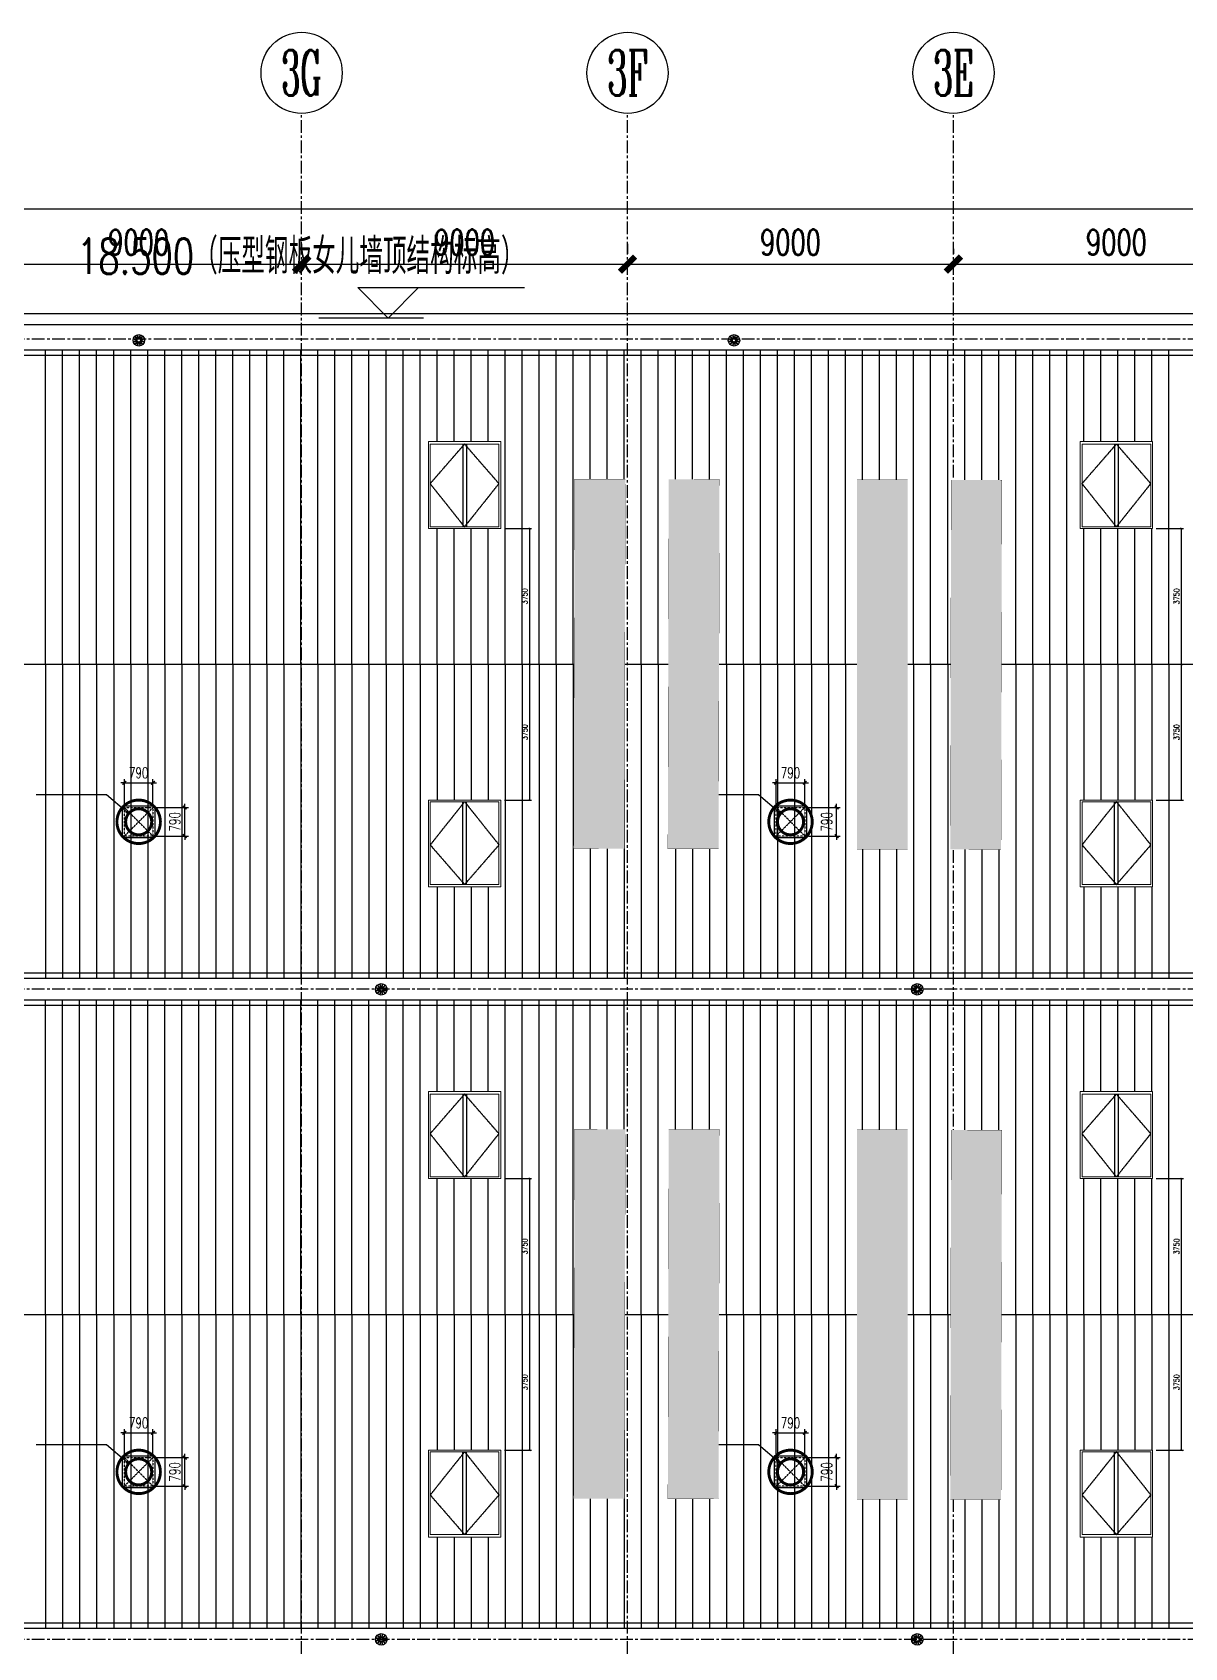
# Model space of a CAD drawing. Extents: x -599358 to 2865263, y -1062760 to 486533.
# Drawn here: x 1932238 to 1964060, y -843880 to -799275 of the extents above; entities that cross this region are included whole.
import ezdxf
from ezdxf.enums import TextEntityAlignment as Align

# ---------------------------------------------------------------- set-up
doc = ezdxf.new("R2010")
doc.units = 0
doc.set_wipeout_variables(frame=1)
for name, pattern in [('CENTER', [2, 1.25, -0.25, 0.25, -0.25]), ('DASH', [0.35, 0.25, -0.1]), ('HIDDEN', [0.375, 0.25, -0.125])]:
    doc.linetypes.add(name, pattern=pattern)
for name, color, linetype in [('3符号', 173, 'Continuous'), ('3索引', 3, 'Continuous'), ('99平面图例外参$0$A-HATCH-2', 251, 'Continuous'), ('A-AXIS-DP', 126, 'Continuous'), ('A-LIN-V', 9, 'Continuous'), ('A-SFCE', 30, 'Continuous'), ('A-WINDOW', 140, 'Continuous'), ('DIM', 173, 'Continuous'), ('DIM_SYMB', 3, 'Continuous'), ('DOTE', 1, 'CENTER'), ('E-电气标注', 84, 'Continuous'), ('参考线', 8, 'Continuous'), ('外框', 1, 'HIDDEN'), ('屋面板111', 6, 'Continuous'), ('文本', 4, 'Continuous'), ('暖通', 7, 'Continuous'), ('虹吸雨水斗', 6, 'Continuous')]:
    doc.layers.add(name, color=color, linetype=linetype)
doc.layers.add('成型线', color=3, linetype='Continuous', lineweight=18)
doc.styles.add('_TCH_AXIS', font='COMPLEX', dxfattribs={"bigfont": 'GBCBIG'})
doc.styles.add('_TCH_DIM_T3', font='SIMPLEX', dxfattribs={"width": 0.705882, "bigfont": 'GBCBIG'})
doc.styles.add('DHTEXT-1', font='romans.shx', dxfattribs={"width": 0.7, "bigfont": 'chinese.shx'})
doc.styles.add('卓越符号', font='ROMANS.shx', dxfattribs={"width": 0.7, "bigfont": 'CHINESE.shx'})
doc.dimstyles.new('_TCH_ARCH&&100', dxfattribs={"dimtxt": 297.5, "dimasz": 100, "dimexe": 100, "dimexo": 100, "dimgap": 126.25, "dimtad": 1, "dimdec": 0, "dimzin": 0, "dimdsep": 46, "dimtxsty": '_TCH_DIM_T3', "dimblk": 'ARCHTICK', "dimcen": 0.09, "dimclrt": 7, "dimazin": 2, "dimtfac": 1, "dimtdec": 0, "dimtix": 1, "dimtmove": 2, "dimatfit": 3, "dimfxl": 0, "dimtolj": 1, "dimtzin": 0, "dimarcsym": 0})
doc.dimstyles.new('_TCH_ARCH&&50', dxfattribs={"dimtxt": 148.75, "dimasz": 50, "dimexe": 50, "dimexo": 50, "dimgap": 63.125, "dimtad": 1, "dimdec": 0, "dimzin": 0, "dimdsep": 46, "dimtxsty": '_TCH_DIM_T3', "dimblk": 'ARCHTICK', "dimcen": 0.09, "dimclrt": 7, "dimazin": 2, "dimtfac": 1, "dimtdec": 0, "dimtix": 1, "dimtmove": 2, "dimatfit": 3, "dimfxl": 0, "dimtolj": 1, "dimtzin": 0, "dimarcsym": 0})
doc.dimstyles.new('ZN280', dxfattribs={"dimscale": 280, "dimtxt": 2.5, "dimasz": 1.5, "dimexe": 1, "dimexo": 2, "dimgap": 0.9, "dimtad": 1, "dimdec": 0, "dimdsep": 46, "dimtxsty": 'DHTEXT-1', "dimblk": 'ARCHTICK', "dimcen": 2.5, "dimclrd": 173, "dimclre": 173, "dimclrt": 7, "dimazin": 2, "dimtfac": 1, "dimtdec": 0, "dimtix": 1, "dimtmove": 2, "dimatfit": 3, "dimfxl": 0, "dimarcsym": 0})

# ---------------------------------------------------------------- blocks, each defined once
blk = doc.blocks.new('卓越-轴号')
blk.add_circle((0, 0), 4)
at = {"color": 0, "style": '_TCH_AXIS', "width": 1.041667, "flags": 8}
blk.add_attdef('A', text='', height=4.48, dxfattribs=at).set_placement((-2, -2.24), (2, -2.24), align=Align.FIT)
blk = doc.blocks.new('*U612')
at = {"ltscale": 10}
blk.add_line((3.48, 0), (-6.85, 0), dxfattribs=at)
blk.add_lwpolyline([(3, 3), (0, 0), (-3, 3), (13.45, 3)])
at = {"color": 0, "style": '卓越符号', "width": 0.7, "flags": 8}
blk.add_attdef('±0.000', text='', height=3.5, dxfattribs=at).set_placement((13.45, 4.35), align=Align.RIGHT)
blk = doc.blocks.new('“奔腾”虹吸雨水斗')
at = {"layer": '虹吸雨水斗', "lineweight": 25}
for p, q in [((946944, 86685), (947028, 86658)), ((947028, 86641), (946944, 86614)), ((947032, 86673), (946946, 86692)), ((946946, 86607), (947032, 86625)), ((946982, 86753), (947040, 86688)), ((947040, 86611), (946982, 86546)), ((947052, 86699), (946987, 86758)), ((946987, 86541), (947052, 86600)), ((947048, 86793), (947066, 86707)), ((947066, 86592), (947048, 86506)), ((947082, 86711), (947055, 86795)), ((947055, 86504), (947082, 86587)), ((947125, 86795), (947098, 86711)), ((947098, 86587), (947125, 86504)), ((947114, 86707), (947132, 86793)), ((947132, 86506), (947114, 86592)), ((947194, 86758), (947128, 86699)), ((947128, 86600), (947194, 86541)), ((947140, 86688), (947199, 86753)), ((947199, 86546), (947140, 86611)), ((947234, 86692), (947148, 86673)), ((947148, 86625), (947234, 86607)), ((947152, 86658), (947236, 86685)), ((947236, 86614), (947152, 86641))]:
    blk.add_line(p, q, dxfattribs=at)
for radius in [150, 47.6]:
    blk.add_circle((947090, 86649), radius, dxfattribs=at)
for centre, start, end in [((947025, 86649), 291.6382, 68.3675), ((947034, 86682), 261.6382, 38.3675), ((947034, 86617), 321.6382, 98.3675), ((947057, 86706), 231.6382, 8.3675), ((947057, 86593), 351.6382, 128.3675), ((947090, 86715), 201.6382, 338.3675), ((947090, 86584), 21.6382, 158.3675), ((947123, 86706), 171.6382, 308.3675), ((947123, 86593), 51.6382, 188.3675), ((947147, 86682), 141.6382, 278.3675), ((947147, 86617), 81.6382, 218.3675), ((947155, 86649), 111.6382, 248.3675)]:
    blk.add_arc(centre, 8.82, start, end, dxfattribs=at)
blk = doc.blocks.new('_ArchTick')
at = {"color": 0, "linetype": 'ByBlock', "const_width": 0.4}
blk.add_lwpolyline([(-0.5, -0.5), (0.5, 0.5)], dxfattribs=at)
blk = doc.blocks.new('*D1985')
at = {"layer": 'Defpoints', "color": 0, "ltscale": 2800, "transparency": 16777216}
for p in [(1930675, -805676), (1939675, -805676), (1939675, -805676)]:
    blk.add_point(p, dxfattribs=at)
at = {"layer": 'DIM', "color": 173, "linetype": 'ByBlock', "lineweight": -2, "ltscale": 2800, "transparency": 16777216}
for p, q in [((1930675, -805116), (1930675, -805396)), ((1939675, -805116), (1939675, -805396)), ((1930675, -805676), (1939675, -805676))]:
    blk.add_line(p, q, dxfattribs=at)
at = {"layer": 'DIM', "color": 173, "lineweight": -2, "ltscale": 2800, "transparency": 16777216, "xscale": 420, "yscale": 420, "zscale": 420, "rotation": 180}
blk.add_blockref('_ArchTick', (1930675, -805676), dxfattribs=at)
at = {"layer": 'DIM', "color": 173, "lineweight": -2, "ltscale": 2800, "transparency": 16777216, "xscale": 420, "yscale": 420, "zscale": 420}
blk.add_blockref('_ArchTick', (1939675, -805676), dxfattribs=at)
at = {"layer": 'DIM', "color": 7, "ltscale": 2800, "transparency": 16777216, "insert": (1935175, -805074), "char_height": 700, "attachment_point": 5, "style": 'DHTEXT-1'}
blk.add_mtext('9000', dxfattribs=at)
blk = doc.blocks.new('*D1986')
at = {"layer": 'Defpoints', "color": 0, "ltscale": 2800, "transparency": 16777216}
for p in [(1939675, -805676), (1948675, -805676), (1948675, -805676)]:
    blk.add_point(p, dxfattribs=at)
at = {"layer": 'DIM', "color": 173, "linetype": 'ByBlock', "lineweight": -2, "ltscale": 2800, "transparency": 16777216}
for p, q in [((1939675, -805116), (1939675, -805396)), ((1948675, -805116), (1948675, -805396)), ((1939675, -805676), (1948675, -805676))]:
    blk.add_line(p, q, dxfattribs=at)
at = {"layer": 'DIM', "color": 173, "lineweight": -2, "ltscale": 2800, "transparency": 16777216, "xscale": 420, "yscale": 420, "zscale": 420, "rotation": 180}
blk.add_blockref('_ArchTick', (1939675, -805676), dxfattribs=at)
at = {"layer": 'DIM', "color": 173, "lineweight": -2, "ltscale": 2800, "transparency": 16777216, "xscale": 420, "yscale": 420, "zscale": 420}
blk.add_blockref('_ArchTick', (1948675, -805676), dxfattribs=at)
at = {"layer": 'DIM', "color": 7, "ltscale": 2800, "transparency": 16777216, "insert": (1944175, -805074), "char_height": 700, "attachment_point": 5, "style": 'DHTEXT-1'}
blk.add_mtext('9000', dxfattribs=at)
blk = doc.blocks.new('*D1987')
at = {"layer": 'Defpoints', "color": 0, "ltscale": 2800, "transparency": 16777216}
for p in [(1948675, -805676), (1957675, -805676), (1957675, -805810)]:
    blk.add_point(p, dxfattribs=at)
at = {"layer": 'DIM', "color": 173, "linetype": 'ByBlock', "lineweight": -2, "ltscale": 2800, "transparency": 16777216}
for p, q in [((1948675, -805116), (1948675, -805396)), ((1957675, -805250), (1957675, -805396)), ((1948675, -805676), (1957675, -805676))]:
    blk.add_line(p, q, dxfattribs=at)
at = {"layer": 'DIM', "color": 173, "lineweight": -2, "ltscale": 2800, "transparency": 16777216, "xscale": 420, "yscale": 420, "zscale": 420, "rotation": 180}
blk.add_blockref('_ArchTick', (1948675, -805676), dxfattribs=at)
at = {"layer": 'DIM', "color": 173, "lineweight": -2, "ltscale": 2800, "transparency": 16777216, "xscale": 420, "yscale": 420, "zscale": 420}
blk.add_blockref('_ArchTick', (1957675, -805676), dxfattribs=at)
at = {"layer": 'DIM', "color": 7, "ltscale": 2800, "transparency": 16777216, "insert": (1953175, -805074), "char_height": 700, "attachment_point": 5, "style": 'DHTEXT-1'}
blk.add_mtext('9000', dxfattribs=at)
blk = doc.blocks.new('*D1988')
at = {"layer": 'Defpoints', "color": 0, "ltscale": 2800, "transparency": 16777216}
for p in [(1957675, -805810), (1966675, -805676), (1966675, -805810)]:
    blk.add_point(p, dxfattribs=at)
at = {"layer": 'DIM', "color": 173, "linetype": 'ByBlock', "lineweight": -2, "ltscale": 2800, "transparency": 16777216}
for p, q in [((1957675, -805250), (1957675, -805396)), ((1966675, -805250), (1966675, -805396)), ((1957675, -805676), (1966675, -805676))]:
    blk.add_line(p, q, dxfattribs=at)
at = {"layer": 'DIM', "color": 173, "lineweight": -2, "ltscale": 2800, "transparency": 16777216, "xscale": 420, "yscale": 420, "zscale": 420, "rotation": 180}
blk.add_blockref('_ArchTick', (1957675, -805676), dxfattribs=at)
at = {"layer": 'DIM', "color": 173, "lineweight": -2, "ltscale": 2800, "transparency": 16777216, "xscale": 420, "yscale": 420, "zscale": 420}
blk.add_blockref('_ArchTick', (1966675, -805676), dxfattribs=at)
at = {"layer": 'DIM', "color": 7, "ltscale": 2800, "transparency": 16777216, "insert": (1962175, -805074), "char_height": 700, "attachment_point": 5, "style": 'DHTEXT-1'}
blk.add_mtext('9000', dxfattribs=at)
blk = doc.blocks.new('*D1993')
at = {"layer": 'Defpoints', "color": 0, "ltscale": 2800, "transparency": 16777216}
for p in [(1809675, -804161), (1809675, -806364), (1994475, -806364)]:
    blk.add_point(p, dxfattribs=at)
at = {"layer": 'DIM', "color": 173, "linetype": 'ByBlock', "lineweight": -2, "ltscale": 2800, "transparency": 16777216}
for p, q in [((1809675, -805804), (1809675, -803881)), ((1994475, -804161), (1809675, -804161)), ((1994475, -805804), (1994475, -803881))]:
    blk.add_line(p, q, dxfattribs=at)
at = {"layer": 'DIM', "color": 173, "lineweight": -2, "ltscale": 2800, "transparency": 16777216, "xscale": 420, "yscale": 420, "zscale": 420, "rotation": 180}
blk.add_blockref('_ArchTick', (1809675, -804161), dxfattribs=at)
at = {"layer": 'DIM', "color": 173, "lineweight": -2, "ltscale": 2800, "transparency": 16777216, "xscale": 420, "yscale": 420, "zscale": 420}
blk.add_blockref('_ArchTick', (1994475, -804161), dxfattribs=at)
at = {"layer": 'DIM', "color": 7, "ltscale": 2800, "transparency": 16777216, "insert": (1902075, -803559), "char_height": 700, "attachment_point": 5, "style": 'DHTEXT-1'}
blk.add_mtext('184800', dxfattribs=at)
blk = doc.blocks.new('*D1776')
at = {"layer": 'A-AXIS-DP', "color": 0, "lineweight": -2, "transparency": 16777216}
for p, q in [((-1274, 395), (-1274, 495)), ((-495, 395), (-1374, 395)), ((-1274, 395), (-1274, -395)), ((-495, -395), (-1374, -395)), ((-1274, -395), (-1274, -495))]:
    blk.add_line(p, q, dxfattribs=at)
at = {"layer": 'Defpoints', "color": 0, "transparency": 16777216}
for p in [(-395, 395), (-1274, -395), (-395, -395)]:
    blk.add_point(p, dxfattribs=at)
at = {"layer": 'A-AXIS-DP', "color": 0, "lineweight": -2, "transparency": 16777216, "xscale": 100, "yscale": 100, "zscale": 100}
for p, rotation in [((-1274, 395), 270), ((-1274, -395), 90)]:
    blk.add_blockref('_ArchTick', p, dxfattribs=dict(at, rotation=rotation))
at = {"layer": 'A-AXIS-DP', "color": 7, "transparency": 16777216, "insert": (-999, 0), "char_height": 297.5, "attachment_point": 5, "rotation": 270, "style": '_TCH_DIM_T3'}
blk.add_mtext('\\A1;790', dxfattribs=at)
blk = doc.blocks.new('*D1777')
at = {"layer": 'A-AXIS-DP', "color": 0, "lineweight": -2, "transparency": 16777216}
for p, q in [((-395, -495), (-395, -1178)), ((395, -495), (395, -1178)), ((-395, -1078), (-495, -1078)), ((395, -1078), (-395, -1078)), ((395, -1078), (495, -1078))]:
    blk.add_line(p, q, dxfattribs=at)
at = {"layer": 'Defpoints', "color": 0, "transparency": 16777216}
for p in [(-395, -395), (395, -395), (-395, -1078)]:
    blk.add_point(p, dxfattribs=at)
at = {"layer": 'A-AXIS-DP', "color": 0, "lineweight": -2, "transparency": 16777216, "xscale": 100, "yscale": 100, "zscale": 100}
blk.add_blockref('_ArchTick', (-395, -1078), dxfattribs=at)
at = {"layer": 'A-AXIS-DP', "color": 0, "lineweight": -2, "transparency": 16777216, "xscale": 100, "yscale": 100, "zscale": 100, "rotation": 180}
blk.add_blockref('_ArchTick', (395, -1078), dxfattribs=at)
at = {"layer": 'A-AXIS-DP', "color": 7, "transparency": 16777216, "insert": (0, -1353), "char_height": 297.5, "attachment_point": 5, "rotation": 180, "style": '_TCH_DIM_T3'}
blk.add_mtext('\\A1;790', dxfattribs=at)
blk = doc.blocks.new('44')
blk.add_wipeout([(277496, 745320), (279896, 745320), (279896, 747320), (277496, 747320)]).dxf.layer = '参考线'
at = {"color": 2}
for p, q in [((277566, 746370), (279851, 746370)), ((277566, 746270), (279851, 746270))]:
    blk.add_line(p, q, dxfattribs=at)
at = {"layer": '外框'}
for points in [[(279851, 746320), (278658, 747270), (277566, 746320)], [(279851, 746320), (278658, 745370), (277566, 746320)]]:
    blk.add_lwpolyline(points, dxfattribs=at)
at = {"layer": '成型线'}
blk.add_line((279896, 745320), (279896, 747320), dxfattribs=at)
blk.add_lwpolyline([(279896, 745320), (277496, 745320), (277496, 747320), (279896, 747320)], dxfattribs=at)
blk.add_lwpolyline([(279851, 745370), (279851, 747270), (277566, 747270), (277566, 745370)], close=True, dxfattribs=at)
blk = doc.blocks.new('*D2423')
at = {"layer": 'A-WINDOW', "color": 0, "lineweight": -2, "transparency": 16777216}
for p, q in [((367696, 714320), (368446, 714320)), ((368396, 710570), (368396, 714320)), ((367696, 710570), (368446, 710570))]:
    blk.add_line(p, q, dxfattribs=at)
at = {"layer": 'Defpoints', "color": 0, "transparency": 16777216}
for p in [(367646, 714320), (368396, 714320), (367646, 710570)]:
    blk.add_point(p, dxfattribs=at)
at = {"layer": 'A-WINDOW', "color": 0, "lineweight": -2, "transparency": 16777216, "xscale": 50, "yscale": 50, "zscale": 50}
for p, rotation in [((368396, 714320), 90), ((368396, 710570), 270)]:
    blk.add_blockref('_ArchTick', p, dxfattribs=dict(at, rotation=rotation))
at = {"layer": 'A-WINDOW', "color": 7, "transparency": 16777216, "insert": (368258, 712445), "char_height": 148.8, "attachment_point": 5, "rotation": 90, "style": '_TCH_DIM_T3'}
blk.add_mtext('\\A1;3750', dxfattribs=at)
blk = doc.blocks.new('*D2424')
at = {"layer": 'A-WINDOW', "color": 0, "lineweight": -2, "transparency": 16777216}
for p, q in [((367696, 718070), (368446, 718070)), ((368396, 714320), (368396, 718070)), ((367696, 714320), (368446, 714320))]:
    blk.add_line(p, q, dxfattribs=at)
at = {"layer": 'Defpoints', "color": 0, "transparency": 16777216}
for p in [(367646, 718070), (368396, 718070), (367646, 714320)]:
    blk.add_point(p, dxfattribs=at)
at = {"layer": 'A-WINDOW', "color": 0, "lineweight": -2, "transparency": 16777216, "xscale": 50, "yscale": 50, "zscale": 50}
for p, rotation in [((368396, 718070), 90), ((368396, 714320), 270)]:
    blk.add_blockref('_ArchTick', p, dxfattribs=dict(at, rotation=rotation))
at = {"layer": 'A-WINDOW', "color": 7, "transparency": 16777216, "insert": (368258, 716195), "char_height": 148.8, "attachment_point": 5, "rotation": 90, "style": '_TCH_DIM_T3'}
blk.add_mtext('\\A1;3750', dxfattribs=at)
blk = doc.blocks.new('w42343eeee')
blk.add_wipeout([(367285, 568212), (365883, 568215), (365906, 578415), (367306, 578412)]).dxf.layer = '参考线'
at = {"layer": '99平面图例外参$0$A-HATCH-2'}
h = blk.add_hatch(dxfattribs=at)
h.set_pattern_fill('ANSI33', color=256, scale=75)
h.set_pattern_definition([(45, (1135667.22, 924695.12), (-168.3798, 168.3798), []), (45, (1135835.6, 924695.12), (-168.3798, 168.3798), [119.0625, -59.53125])])
h.paths.add_polyline_path([(366843, 550430), (365843, 550432)])
h.paths.add_polyline_path([(365906, 578415), (367306, 578412), (367283, 568212), (365883, 568215)])
at = {"layer": 'E-电气标注', "color": 1, "const_width": 5}
blk.add_lwpolyline([(365906, 578415), (365883, 568215), (367283, 568212), (367306, 578412)], close=True, dxfattribs=at)
blk = doc.blocks.new('A$C35aa308d')
at = {"layer": 'A-SFCE'}
for p in [(-228369, -600228), (-225769, -600234), (-217969, -600251)]:
    blk.add_blockref('w42343eeee', p, dxfattribs=at)
at = {"layer": 'A-SFCE', "rotation": 0.1299683941899632}
blk.add_blockref('w42343eeee', (-219256, -601074), dxfattribs=at)
at = {"layer": 'A-SFCE'}
for p in [(-228369, -582278), (-225769, -582284), (-217969, -582301)]:
    blk.add_blockref('w42343eeee', p, dxfattribs=at)
at = {"layer": 'A-SFCE', "rotation": 0.1299683941899632}
blk.add_blockref('w42343eeee', (-219256, -583124), dxfattribs=at)
blk = doc.blocks.new('fengji')
at = {"layer": 'DIM_SYMB'}
for p, q in [((324.2, -267.9), (884.2, -747.9)), ((884.2, -747.9), (2834.2, -747.9))]:
    blk.add_line(p, q, dxfattribs=at)
at = {"layer": 'DIM_SYMB', "const_width": 40}
blk.add_lwpolyline([(310.3, -253.5, -1), (338.1, -282.3, -1)], format="xyb", close=True, dxfattribs=at)
at = {"layer": '暖通', "color": 7, "linetype": 'DASH', "ltscale": 0.5}
for p, q in [((-395, 395), (395, -395)), ((395, 395), (-395, -395))]:
    blk.add_line(p, q, dxfattribs=at)
at = {"layer": '暖通', "color": 7, "const_width": 79.8}
for points in [[(0, -600.2, -1), (0, 600.2, -1)], [(0, -600.2, 1), (0, 600.2, 1)]]:
    blk.add_lwpolyline(points, format="xyb", dxfattribs=at)
at = {"layer": '暖通', "color": 7, "ltscale": 0.5}
blk.add_lwpolyline([(-445, 445), (445, 445), (445, -445), (-445, -445)], close=True, dxfattribs=at)
at = {"layer": '暖通', "color": 7, "linetype": 'DASH', "const_width": 79.8}
for points in [[(0, -358.3, -1), (0, 358.3, -1)], [(0, -358.3, 1), (0, 358.3, 1)]]:
    blk.add_lwpolyline(points, format="xyb", dxfattribs=at)
at = {"layer": '暖通', "color": 7, "linetype": 'DASH', "ltscale": 0.5}
blk.add_lwpolyline([(-395, 395), (395, 395), (395, -395), (-395, -395)], close=True, dxfattribs=at)
at = {"layer": 'A-AXIS-DP'}
for p1, distance, picture, middle in [((-395, 395), -879.2, '*D1776', (-999.2, 0)), ((395, -395), 682.9, '*D1777', (0, -1352.9))]:
    dim = blk.add_aligned_dim(p1=p1, p2=(-395, -395), distance=distance, dimstyle='_TCH_ARCH&&100', dxfattribs=at)
    dim.commit()
    dim.dimension.update_dxf_attribs({"geometry": picture, "text_midpoint": middle})
blk = doc.blocks.new('A$Cff7cfbaa')
at = {"layer": '暖通', "rotation": 180}
for p in [(125500, -13325), (143500, -13325), (125500, -31275), (143500, -31275)]:
    blk.add_blockref('fengji', p, dxfattribs=at)
blk = doc.blocks.new('frtt')
at = {"layer": 'A-LIN-V', "xscale": -1, "rotation": 90}
blk.add_blockref('44', (1112915.9, 997965.8), dxfattribs=at)
at = {"layer": 'A-LIN-V', "rotation": 90}
blk.add_blockref('44', (1112915.9, 430674.2), dxfattribs=at)
at = {"layer": 'A-WINDOW', "color": 1}
for p1, p2, picture, middle in [((367645.9, 714320), (367645.9, 718070), '*D2424', (368258.4, 716195)), ((367645.9, 710570), (367645.9, 714320), '*D2423', (368258.4, 712445))]:
    dim = blk.add_aligned_dim(p1=p1, p2=p2, distance=-750, dimstyle='_TCH_ARCH&&50', dxfattribs=at)
    dim.commit()
    dim.dimension.update_dxf_attribs({"geometry": picture, "text_midpoint": middle})
blk = doc.blocks.new('A$C306215c0')
at = {"layer": 'A-WINDOW'}
for p in [(-232096, -723295), (-214096, -723295), (-232096, -741245), (-214096, -741245)]:
    blk.add_blockref('frtt', p, dxfattribs=at)

msp = doc.modelspace()

# ---------------------------------------------------------------- linework, layer by layer
at = {"layer": 'A-LIN-V'}
for points in [[(1994174.8, -808200), (1826985.9, -808200)], [(1994174.8, -825250), (1821453.8, -825250)], [(1994174.8, -826150), (1821161.8, -826150)], [(1994174.8, -843200), (1815629.7, -843200)]]:
    msp.add_lwpolyline(points, dxfattribs=at)
at = {"layer": 'A-SFCE'}
msp.add_line((1994174.8, -807350), (1826525.7, -807350), dxfattribs=at)
for points in [[(1994474.8, -880250), (1994474.8, -807050), (1826307.7, -807050), (1808774.8, -861086.7), (1808774.8, -862100), (1809374.8, -862100)], [(1823483.9, -816725), (1994174.8, -816725)], [(1817651.7, -834675), (1994174.8, -834675)]]:
    msp.add_lwpolyline(points, dxfattribs=at)
at = {"layer": 'DOTE', "ltscale": 280}
for p, q in [((1939674.8, -887730), (1939674.8, -801515)), ((1948674.8, -887730), (1948674.8, -801515)), ((1957674.8, -887730), (1957674.8, -801515)), ((2002579, -807750), (1802219, -807750)), ((2002579, -825700), (1802219, -825700)), ((2002579, -843650), (1802219, -843650))]:
    msp.add_line(p, q, dxfattribs=at)
at = {"layer": '屋面板111', "ltscale": 2500}
for p, q in [((1932604.8, -816725), (1932604.8, -808050)), ((1933074.8, -816725), (1933074.8, -808050)), ((1933544.8, -816725), (1933544.8, -808050)), ((1934014.8, -816725), (1934014.8, -808050)), ((1934484.8, -816725), (1934484.8, -808050)), ((1934954.8, -816725), (1934954.8, -808050)), ((1935424.8, -816725), (1935424.8, -808050)), ((1935894.8, -816725), (1935894.8, -808050)), ((1936364.8, -816725), (1936364.8, -808050)), ((1936834.8, -816725), (1936834.8, -808050)), ((1937304.8, -816725), (1937304.8, -808050)), ((1937774.8, -816725), (1937774.8, -808050)), ((1938244.8, -816725), (1938244.8, -808050)), ((1938714.8, -816725), (1938714.8, -808050)), ((1939184.8, -816725), (1939184.8, -808050)), ((1939654.8, -816725), (1939654.8, -808050)), ((1940124.8, -816725), (1940124.8, -808050)), ((1940594.8, -816725), (1940594.8, -808050)), ((1941064.8, -816725), (1941064.8, -808050)), ((1941534.8, -816725), (1941534.8, -808050)), ((1942004.8, -816725), (1942004.8, -808050)), ((1942474.8, -816725), (1942474.8, -808050)), ((1942944.8, -816725), (1942944.8, -808050)), ((1943414.8, -816725), (1943414.8, -808050)), ((1943884.8, -816725), (1943884.8, -808050)), ((1944354.8, -816725), (1944354.8, -808050)), ((1944824.8, -816725), (1944824.8, -808050)), ((1945294.8, -816725), (1945294.8, -808050)), ((1945764.8, -816725), (1945764.8, -808050)), ((1946234.8, -816725), (1946234.8, -808050)), ((1946704.8, -816725), (1946704.8, -808050)), ((1947174.8, -816725), (1947174.8, -808050)), ((1947644.8, -816725), (1947644.8, -808050)), ((1948114.8, -816725), (1948114.8, -808050)), ((1948584.8, -816725), (1948584.8, -808050)), ((1949054.8, -816725), (1949054.8, -808050)), ((1949524.8, -816725), (1949524.8, -808050)), ((1949994.8, -816725), (1949994.8, -808050)), ((1950464.8, -816725), (1950464.8, -808050)), ((1950934.8, -816725), (1950934.8, -808050)), ((1951404.8, -816725), (1951404.8, -808050)), ((1951874.8, -816725), (1951874.8, -808050)), ((1952344.8, -816725), (1952344.8, -808050)), ((1952814.8, -816725), (1952814.8, -808050)), ((1953284.8, -816725), (1953284.8, -808050)), ((1953754.8, -816725), (1953754.8, -808050)), ((1954224.8, -816725), (1954224.8, -808050)), ((1954694.8, -816725), (1954694.8, -808050)), ((1955164.8, -816725), (1955164.8, -808050)), ((1955634.8, -816725), (1955634.8, -808050)), ((1956104.8, -816725), (1956104.8, -808050)), ((1956574.8, -816725), (1956574.8, -808050)), ((1957044.8, -816725), (1957044.8, -808050)), ((1957514.8, -816725), (1957514.8, -808050)), ((1957984.8, -816725), (1957984.8, -808050)), ((1958454.8, -816725), (1958454.8, -808050)), ((1958924.8, -816725), (1958924.8, -808050)), ((1959394.8, -816725), (1959394.8, -808050)), ((1959864.8, -816725), (1959864.8, -808050)), ((1960334.8, -816725), (1960334.8, -808050)), ((1960804.8, -816725), (1960804.8, -808050)), ((1961274.8, -816725), (1961274.8, -808050)), ((1961744.8, -816725), (1961744.8, -808050)), ((1962214.8, -816725), (1962214.8, -808050)), ((1962684.8, -816725), (1962684.8, -808050)), ((1963154.8, -816725), (1963154.8, -808050)), ((1963624.8, -816725), (1963624.8, -808050)), ((1932604.8, -816725), (1932604.8, -825400)), ((1933074.8, -816725), (1933074.8, -825400)), ((1933544.8, -816725), (1933544.8, -825400)), ((1934014.8, -816725), (1934014.8, -825400)), ((1934484.8, -816725), (1934484.8, -825400)), ((1934954.8, -816725), (1934954.8, -825400)), ((1935424.8, -816725), (1935424.8, -825400)), ((1935894.8, -816725), (1935894.8, -825400)), ((1936364.8, -816725), (1936364.8, -825400)), ((1936834.8, -816725), (1936834.8, -825400)), ((1937304.8, -816725), (1937304.8, -825400)), ((1937774.8, -816725), (1937774.8, -825400)), ((1938244.8, -816725), (1938244.8, -825400)), ((1938714.8, -816725), (1938714.8, -825400)), ((1939184.8, -816725), (1939184.8, -825400)), ((1939654.8, -816725), (1939654.8, -825400)), ((1940124.8, -816725), (1940124.8, -825400)), ((1940594.8, -816725), (1940594.8, -825400)), ((1941064.8, -816725), (1941064.8, -825400)), ((1941534.8, -816725), (1941534.8, -825400)), ((1942004.8, -816725), (1942004.8, -825400)), ((1942474.8, -816725), (1942474.8, -825400)), ((1942944.8, -816725), (1942944.8, -825400)), ((1943414.8, -816725), (1943414.8, -825400)), ((1943884.8, -816725), (1943884.8, -825400)), ((1944354.8, -816725), (1944354.8, -825400)), ((1944824.8, -816725), (1944824.8, -825400)), ((1945294.8, -816725), (1945294.8, -825400)), ((1945764.8, -816725), (1945764.8, -825400)), ((1946234.8, -816725), (1946234.8, -825400)), ((1946704.8, -816725), (1946704.8, -825400)), ((1947174.8, -816725), (1947174.8, -825400)), ((1947644.8, -816725), (1947644.8, -825400)), ((1948114.8, -816725), (1948114.8, -825400)), ((1948584.8, -816725), (1948584.8, -825400)), ((1949054.8, -816725), (1949054.8, -825400)), ((1949524.8, -816725), (1949524.8, -825400)), ((1949994.8, -816725), (1949994.8, -825400)), ((1950464.8, -816725), (1950464.8, -825400)), ((1950934.8, -816725), (1950934.8, -825400)), ((1951404.8, -816725), (1951404.8, -825400)), ((1951874.8, -816725), (1951874.8, -825400)), ((1952344.8, -816725), (1952344.8, -825400)), ((1952814.8, -816725), (1952814.8, -825400)), ((1953284.8, -816725), (1953284.8, -825400)), ((1953754.8, -816725), (1953754.8, -825400)), ((1954224.8, -816725), (1954224.8, -825400)), ((1954694.8, -816725), (1954694.8, -825400)), ((1955164.8, -816725), (1955164.8, -825400)), ((1955634.8, -816725), (1955634.8, -825400)), ((1956104.8, -816725), (1956104.8, -825400)), ((1956574.8, -816725), (1956574.8, -825400)), ((1957044.8, -816725), (1957044.8, -825400)), ((1957514.8, -816725), (1957514.8, -825400)), ((1957984.8, -816725), (1957984.8, -825400)), ((1958454.8, -816725), (1958454.8, -825400)), ((1958924.8, -816725), (1958924.8, -825400)), ((1959394.8, -816725), (1959394.8, -825400)), ((1959864.8, -816725), (1959864.8, -825400)), ((1960334.8, -816725), (1960334.8, -825400)), ((1960804.8, -816725), (1960804.8, -825400)), ((1961274.8, -816725), (1961274.8, -825400)), ((1961744.8, -816725), (1961744.8, -825400)), ((1962214.8, -816725), (1962214.8, -825400)), ((1962684.8, -816725), (1962684.8, -825400)), ((1963154.8, -816725), (1963154.8, -825400)), ((1963624.8, -816725), (1963624.8, -825400)), ((1932604.8, -834675), (1932604.8, -826000)), ((1933074.8, -834675), (1933074.8, -826000)), ((1933544.8, -834675), (1933544.8, -826000)), ((1934014.8, -834675), (1934014.8, -826000)), ((1934484.8, -834675), (1934484.8, -826000)), ((1934954.8, -834675), (1934954.8, -826000)), ((1935424.8, -834675), (1935424.8, -826000)), ((1935894.8, -834675), (1935894.8, -826000)), ((1936364.8, -834675), (1936364.8, -826000)), ((1936834.8, -834675), (1936834.8, -826000)), ((1937304.8, -834675), (1937304.8, -826000)), ((1937774.8, -834675), (1937774.8, -826000)), ((1938244.8, -834675), (1938244.8, -826000)), ((1938714.8, -834675), (1938714.8, -826000)), ((1939184.8, -834675), (1939184.8, -826000)), ((1939654.8, -834675), (1939654.8, -826000)), ((1940124.8, -834675), (1940124.8, -826000)), ((1940594.8, -834675), (1940594.8, -826000)), ((1941064.8, -834675), (1941064.8, -826000)), ((1941534.8, -834675), (1941534.8, -826000)), ((1942004.8, -834675), (1942004.8, -826000)), ((1942474.8, -834675), (1942474.8, -826000)), ((1942944.8, -834675), (1942944.8, -826000)), ((1943414.8, -834675), (1943414.8, -826000)), ((1943884.8, -834675), (1943884.8, -826000)), ((1944354.8, -834675), (1944354.8, -826000)), ((1944824.8, -834675), (1944824.8, -826000)), ((1945294.8, -834675), (1945294.8, -826000)), ((1945764.8, -834675), (1945764.8, -826000)), ((1946234.8, -834675), (1946234.8, -826000)), ((1946704.8, -834675), (1946704.8, -826000)), ((1947174.8, -834675), (1947174.8, -826000)), ((1947644.8, -834675), (1947644.8, -826000)), ((1948114.8, -834675), (1948114.8, -826000)), ((1948584.8, -834675), (1948584.8, -826000)), ((1949054.8, -834675), (1949054.8, -826000)), ((1949524.8, -834675), (1949524.8, -826000)), ((1949994.8, -834675), (1949994.8, -826000)), ((1950464.8, -834675), (1950464.8, -826000)), ((1950934.8, -834675), (1950934.8, -826000)), ((1951404.8, -834675), (1951404.8, -826000)), ((1951874.8, -834675), (1951874.8, -826000)), ((1952344.8, -834675), (1952344.8, -826000)), ((1952814.8, -834675), (1952814.8, -826000)), ((1953284.8, -834675), (1953284.8, -826000)), ((1953754.8, -834675), (1953754.8, -826000)), ((1954224.8, -834675), (1954224.8, -826000)), ((1954694.8, -834675), (1954694.8, -826000)), ((1955164.8, -834675), (1955164.8, -826000)), ((1955634.8, -834675), (1955634.8, -826000)), ((1956104.8, -834675), (1956104.8, -826000)), ((1956574.8, -834675), (1956574.8, -826000)), ((1957044.8, -834675), (1957044.8, -826000)), ((1957514.8, -834675), (1957514.8, -826000)), ((1957984.8, -834675), (1957984.8, -826000)), ((1958454.8, -834675), (1958454.8, -826000)), ((1958924.8, -834675), (1958924.8, -826000)), ((1959394.8, -834675), (1959394.8, -826000)), ((1959864.8, -834675), (1959864.8, -826000)), ((1960334.8, -834675), (1960334.8, -826000)), ((1960804.8, -834675), (1960804.8, -826000)), ((1961274.8, -834675), (1961274.8, -826000)), ((1961744.8, -834675), (1961744.8, -826000)), ((1962214.8, -834675), (1962214.8, -826000)), ((1962684.8, -834675), (1962684.8, -826000)), ((1963154.8, -834675), (1963154.8, -826000)), ((1963624.8, -834675), (1963624.8, -826000)), ((1932604.8, -834675), (1932604.8, -843350)), ((1933074.8, -834675), (1933074.8, -843350)), ((1933544.8, -834675), (1933544.8, -843350)), ((1934014.8, -834675), (1934014.8, -843350)), ((1934484.8, -834675), (1934484.8, -843350)), ((1934954.8, -834675), (1934954.8, -843350)), ((1935424.8, -834675), (1935424.8, -843350)), ((1935894.8, -834675), (1935894.8, -843350)), ((1936364.8, -834675), (1936364.8, -843350)), ((1936834.8, -834675), (1936834.8, -843350)), ((1937304.8, -834675), (1937304.8, -843350)), ((1937774.8, -834675), (1937774.8, -843350)), ((1938244.8, -834675), (1938244.8, -843350)), ((1938714.8, -834675), (1938714.8, -843350)), ((1939184.8, -834675), (1939184.8, -843350)), ((1939654.8, -834675), (1939654.8, -843350)), ((1940124.8, -834675), (1940124.8, -843350)), ((1940594.8, -834675), (1940594.8, -843350)), ((1941064.8, -834675), (1941064.8, -843350)), ((1941534.8, -834675), (1941534.8, -843350)), ((1942004.8, -834675), (1942004.8, -843350)), ((1942474.8, -834675), (1942474.8, -843350)), ((1942944.8, -834675), (1942944.8, -843350)), ((1943414.8, -834675), (1943414.8, -843350)), ((1943884.8, -834675), (1943884.8, -843350)), ((1944354.8, -834675), (1944354.8, -843350)), ((1944824.8, -834675), (1944824.8, -843350)), ((1945294.8, -834675), (1945294.8, -843350)), ((1945764.8, -834675), (1945764.8, -843350)), ((1946234.8, -834675), (1946234.8, -843350)), ((1946704.8, -834675), (1946704.8, -843350)), ((1947174.8, -834675), (1947174.8, -843350)), ((1947644.8, -834675), (1947644.8, -843350)), ((1948114.8, -834675), (1948114.8, -843350)), ((1948584.8, -834675), (1948584.8, -843350)), ((1949054.8, -834675), (1949054.8, -843350)), ((1949524.8, -834675), (1949524.8, -843350)), ((1949994.8, -834675), (1949994.8, -843350)), ((1950464.8, -834675), (1950464.8, -843350)), ((1950934.8, -834675), (1950934.8, -843350)), ((1951404.8, -834675), (1951404.8, -843350)), ((1951874.8, -834675), (1951874.8, -843350)), ((1952344.8, -834675), (1952344.8, -843350)), ((1952814.8, -834675), (1952814.8, -843350)), ((1953284.8, -834675), (1953284.8, -843350)), ((1953754.8, -834675), (1953754.8, -843350)), ((1954224.8, -834675), (1954224.8, -843350)), ((1954694.8, -834675), (1954694.8, -843350)), ((1955164.8, -834675), (1955164.8, -843350)), ((1955634.8, -834675), (1955634.8, -843350)), ((1956104.8, -834675), (1956104.8, -843350)), ((1956574.8, -834675), (1956574.8, -843350)), ((1957044.8, -834675), (1957044.8, -843350)), ((1957514.8, -834675), (1957514.8, -843350)), ((1957984.8, -834675), (1957984.8, -843350)), ((1958454.8, -834675), (1958454.8, -843350)), ((1958924.8, -834675), (1958924.8, -843350)), ((1959394.8, -834675), (1959394.8, -843350)), ((1959864.8, -834675), (1959864.8, -843350)), ((1960334.8, -834675), (1960334.8, -843350)), ((1960804.8, -834675), (1960804.8, -843350)), ((1961274.8, -834675), (1961274.8, -843350)), ((1961744.8, -834675), (1961744.8, -843350)), ((1962214.8, -834675), (1962214.8, -843350)), ((1962684.8, -834675), (1962684.8, -843350)), ((1963154.8, -834675), (1963154.8, -843350)), ((1963624.8, -834675), (1963624.8, -843350))]:
    msp.add_line(p, q, dxfattribs=at)
for points in [[(1994174.8, -808050), (1826876.8, -808050)], [(1994174.8, -825400), (1821247.4, -825400)], [(1994174.8, -826000), (1821052.7, -826000)], [(1994174.8, -843350), (1815423.3, -843350)]]:
    msp.add_lwpolyline(points, dxfattribs=at)

# ---------------------------------------------------------------- block references
at = {"layer": '3符号', "color": 7}
ref = msp.add_blockref('卓越-轴号', (1939674.8, -800395), dxfattribs=dict(at, xscale=280, yscale=280, zscale=280))
ref.add_attrib('A', '3G', dxfattribs={"layer": '0', "color": 0, "height": 1254.4, "style": '_TCH_AXIS', "width": 0.506757}).set_placement((1939114.8, -801022.2), (1940234.8, -801022.2), align=Align.FIT)
ref = msp.add_blockref('卓越-轴号', (1948674.8, -800395), dxfattribs=dict(at, xscale=280, yscale=280, zscale=280))
ref.add_attrib('A', '3F', dxfattribs={"layer": '0', "color": 0, "height": 1254.4, "style": '_TCH_AXIS', "width": 0.535714}).set_placement((1948114.8, -801022.2), (1949234.8, -801022.2), align=Align.FIT)
ref = msp.add_blockref('卓越-轴号', (1957674.8, -800395), dxfattribs=dict(at, xscale=280, yscale=280, zscale=280))
ref.add_attrib('A', '3E', dxfattribs={"layer": '0', "color": 0, "height": 1254.4, "style": '_TCH_AXIS', "width": 0.535714}).set_placement((1957114.8, -801022.2), (1958234.8, -801022.2), align=Align.FIT)
ref = msp.add_blockref('*U612', (1942064, -807166), dxfattribs=dict(at, xscale=280, yscale=280, zscale=280))
ref.add_attrib('±0.000', '18.500（压型钢板女儿墙顶结构标高）', dxfattribs={"layer": '0', "color": 0, "height": 980, "style": '卓越符号', "width": 0.7}).set_placement((1945830, -805948), align=Align.RIGHT)
at = {"layer": '文本', "xscale": 1.061320754715, "yscale": 1.061320754715, "zscale": 1.061320754715}
for p in [(930012.4, -899742.7), (946448.4, -899742.7), (936708.4, -917662.8), (951508.4, -917662.8), (936708.4, -935612.8), (951508.4, -935612.8)]:
    msp.add_blockref('“奔腾”虹吸雨水斗', p, dxfattribs=at)
at = {"layer": '虹吸雨水斗', "ltscale": 50}
msp.add_blockref('A$Cff7cfbaa', (1809674.8, -807750), dxfattribs=at)

# ---------------------------------------------------------------- dimensions: what is measured, and where the dimension line sits
at = {"layer": 'DIM', "ltscale": 2800}
dim = msp.add_aligned_dim(p1=(1994474.8, -806364.2), p2=(1809674.8, -806364.2), distance=-2202.8, dimstyle='ZN280', dxfattribs=at)
dim.commit()
dim.dimension.update_dxf_attribs({"geometry": '*D1993', "text_midpoint": (1902074.8, -803559.4)})
for base, p1, p2, picture, middle in [((1939674.8, -805676.4), (1930674.8, -805676.4), (1939674.8, -805676.4), '*D1985', (1935174.8, -805074.4)), ((1948674.8, -805676.4), (1939674.8, -805676.4), (1948674.8, -805676.4), '*D1986', (1944174.8, -805074.4)), ((1957674.8, -805676.4), (1948674.8, -805676.4), (1957674.8, -805809.7), '*D1987', (1953174.8, -805074.4)), ((1966674.8, -805676.4), (1957674.8, -805809.7), (1966674.8, -805809.7), '*D1988', (1962174.8, -805074.4))]:
    dim = msp.add_linear_dim(base=base, p1=p1, p2=p2, angle=180, dimstyle='ZN280', dxfattribs=at)
    dim.commit()
    dim.dimension.update_dxf_attribs({"geometry": picture, "text_midpoint": middle})

# ---------------------------------------------------------------- next in the draw order: block references
at = {"layer": '3索引', "ltscale": 50}
msp.add_blockref('A$C306215c0', (1809674.8, -807750), dxfattribs=at)

# ---------------------------------------------------------------- next in the draw order: block references
msp.add_blockref('A$C35aa308d', (1809674.8, -807750), dxfattribs=at)

doc.saveas('drawing.dxf')
